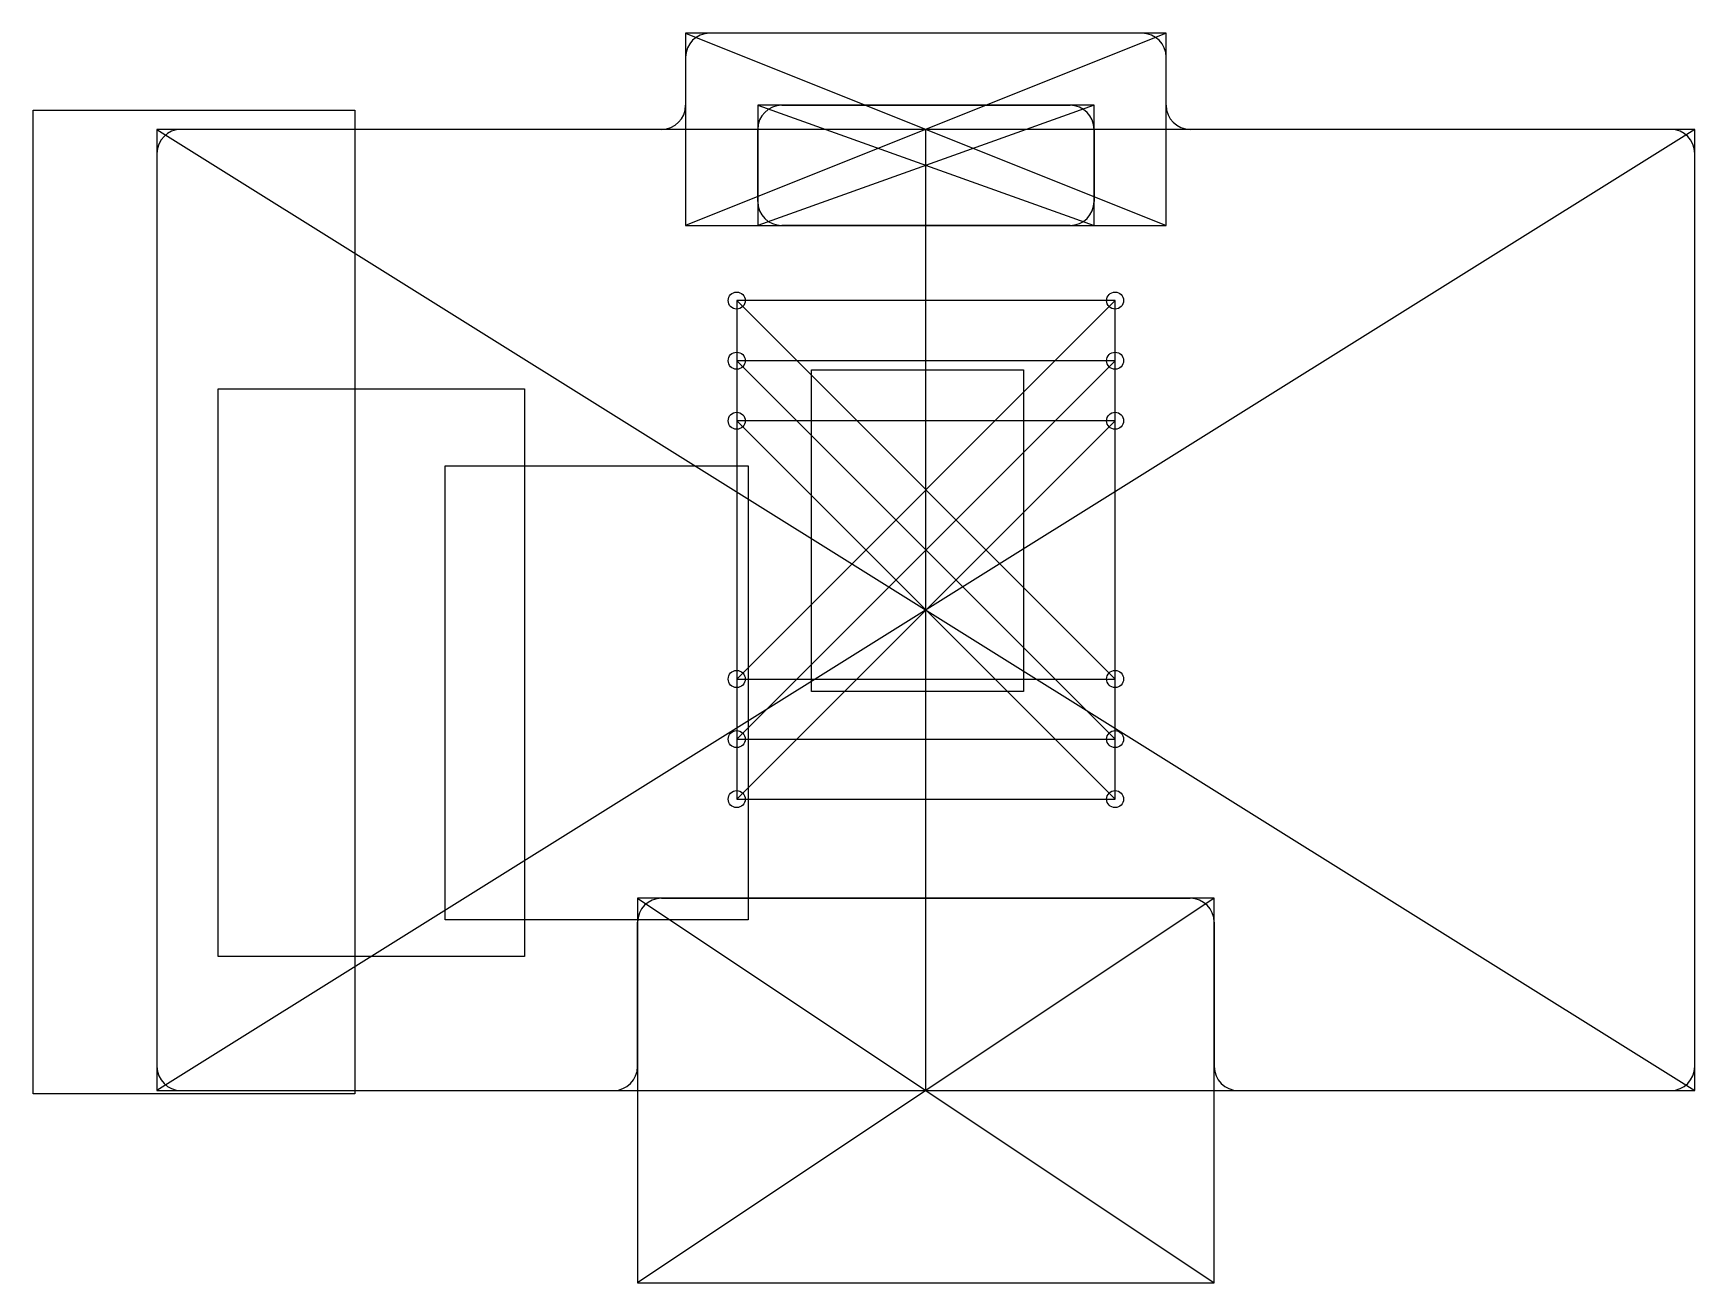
# Model space of a CAD drawing. Header units: centimetres. Extents: x -23.6 to 20.3, y -17.8 to 15.2.
import ezdxf

# ---------------------------------------------------------------- set-up
doc = ezdxf.new("R2010")
doc.units = ezdxf.units.CM
doc.header["$MEASUREMENT"] = 0
for name, color, linetype in [('Pi-monitor-backing v5_Sketch1', 7, 'Continuous'), ('Pi-monitor-backing v5_Sketch2', 7, 'Continuous'), ('Pi-monitor-backing v5_Sketch3', 7, 'Continuous'), ('Pi-monitor-backing v5_Sketch4', 7, 'Continuous'), ('Pi-monitor-backing v5_Sketch5', 7, 'Continuous'), ('Pi-monitor-backing v5_Sketch6', 7, 'Continuous')]:
    doc.layers.add(name, color=color, linetype=linetype)

msp = doc.modelspace()

# ---------------------------------------------------------------- linework, layer by layer
at = {"layer": 'Pi-monitor-backing v5_Sketch1'}
for p, q in [((-6.35, 15.24), (6.35, 10.16)), ((-6.35, 15.24), (-6.35, 10.16)), ((6.35, 15.24), (-6.35, 15.24)), ((6.35, 15.24), (-6.35, 10.16)), ((6.35, 10.16), (6.35, 15.24)), ((-4.445, 13.335), (4.445, 10.16)), ((4.445, 13.335), (-4.445, 13.335)), ((4.445, 13.335), (-4.445, 10.16)), ((-4.445, 13.335), (-4.445, 10.16)), ((4.445, 10.16), (4.445, 13.335)), ((20.32, 12.7), (-20.32, -12.7)), ((-20.32, 12.7), (20.32, -12.7)), ((-20.32, 12.7), (-20.32, -12.7)), ((20.32, 12.7), (-20.32, 12.7)), ((0, -12.7), (0, 12.7)), ((20.32, -12.7), (20.32, 12.7)), ((-6.35, 10.16), (6.35, 10.16)), ((-4.445, 10.16), (4.445, 10.16)), ((5, 8.175), (-5, 8.175)), ((-5, 8.175), (5, -1.825)), ((5, 8.175), (-5, -1.825)), ((-5, 8.175), (-5, -1.825)), ((5, -1.825), (5, 8.175)), ((5, 6.587), (-5, 6.587)), ((5, 6.587), (-5, -3.413)), ((-5, 6.587), (-5, -3.413)), ((-5, 6.587), (5, -3.413)), ((5, -3.413), (5, 6.587)), ((5, 5), (-5, -5)), ((-5, 5), (-5, -5)), ((-5, 5), (5, -5)), ((5, 5), (-5, 5)), ((5, -5), (5, 5)), ((-5, -1.825), (5, -1.825)), ((-5, -3.413), (5, -3.413)), ((-5, -5), (5, -5)), ((-7.62, -7.62), (-7.62, -17.78)), ((7.62, -7.62), (-7.62, -17.78)), ((7.62, -7.62), (-7.62, -7.62)), ((-7.62, -7.62), (7.62, -17.78)), ((7.62, -17.78), (7.62, -7.62)), ((-20.32, -12.7), (20.32, -12.7)), ((-7.62, -17.78), (7.62, -17.78))]:
    msp.add_line(p, q, dxfattribs=at)
for centre in [(-5, 8.175), (5, 8.175), (-5, 6.587), (5, 6.587), (-5, 5), (5, 5), (-5, -1.825), (5, -1.825), (-5, -3.413), (5, -3.413), (-5, -5), (5, -5)]:
    msp.add_circle(centre, 0.225, dxfattribs=at)
for p in [(0, 12.7), (0, 11.748), (0, 3.175), (0, 1.587), (0, 0), (0, 0), (0, 0), (0, -12.7)]:
    msp.add_point(p, dxfattribs=at)
at = {"layer": 'Pi-monitor-backing v5_Sketch2'}
for p, q in [((5.715, 15.24, 0.476), (-5.715, 15.24, 0.476)), ((-6.35, 14.605, 0.476), (-6.35, 13.335, 0.476)), ((6.35, 13.335, 0.476), (6.35, 14.605, 0.476)), ((-3.81, 13.335, 0.476), (3.81, 13.335, 0.476)), ((-6.985, 12.7, 0.476), (-19.685, 12.7, 0.476)), ((-4.445, 10.795, 0.476), (-4.445, 12.7, 0.476)), ((4.445, 12.7, 0.476), (4.445, 10.795, 0.476)), ((19.685, 12.7, 0.476), (6.985, 12.7, 0.476)), ((-20.32, 12.065, 0.476), (-20.32, -12.065, 0.476)), ((20.32, -12.065, 0.476), (20.32, 12.065, 0.476)), ((3.81, 10.16, 0.476), (-3.81, 10.16, 0.476)), ((-6.985, -7.62, 0.476), (6.985, -7.62, 0.476)), ((-7.62, -12.065, 0.476), (-7.62, -8.255, 0.476)), ((7.62, -8.255, 0.476), (7.62, -12.065, 0.476)), ((-19.685, -12.7, 0.476), (-8.255, -12.7, 0.476)), ((8.255, -12.7, 0.476), (19.685, -12.7, 0.476))]:
    msp.add_line(p, q, dxfattribs=at)
for centre, start, end in [((-5.715, 14.605, 0.476), 90, 180), ((5.715, 14.605, 0.476), 0, 90), ((-6.985, 13.335, 0.476), 270, 0), ((-3.81, 12.7, 0.476), 90, 180), ((3.81, 12.7, 0.476), 0, 90), ((6.985, 13.335, 0.476), 180, 270), ((-19.685, 12.065, 0.476), 90, 180), ((19.685, 12.065, 0.476), 0, 90), ((-3.81, 10.795, 0.476), 180, 270), ((3.81, 10.795, 0.476), 270, 0), ((-6.985, -8.255, 0.476), 90, 180), ((6.985, -8.255, 0.476), 0, 90), ((-19.685, -12.065, 0.476), 180, 270), ((-8.255, -12.065, 0.476), 270, 0), ((8.255, -12.065, 0.476), 180, 270), ((19.685, -12.065, 0.476), 270, 0)]:
    msp.add_arc(centre, 0.635, start, end, dxfattribs=at)
msp.add_point((0, 0, 0.476), dxfattribs=at)
at = {"layer": 'Pi-monitor-backing v5_Sketch3'}
for p, q in [((-3.023, -2.151, -0.318), (-3.023, 6.349, -0.318)), ((-3.023, 6.349, -0.318), (2.577, 6.349, -0.318)), ((2.577, 6.349, -0.318), (2.577, -2.151, -0.318)), ((2.577, -2.151, -0.318), (-3.023, -2.151, -0.318))]:
    msp.add_line(p, q, dxfattribs=at)
msp.add_point((0, 0, -0.318), dxfattribs=at)
at = {"layer": 'Pi-monitor-backing v5_Sketch4'}
for p, q in [((-12.7, 3.81, -0.318), (-4.7, 3.81, -0.318)), ((-12.7, -8.19, -0.318), (-12.7, 3.81, -0.318)), ((-4.7, 3.81, -0.318), (-4.7, -8.19, -0.318)), ((-4.7, -8.19, -0.318), (-12.7, -8.19, -0.318))]:
    msp.add_line(p, q, dxfattribs=at)
msp.add_point((0, 0, -0.318), dxfattribs=at)
at = {"layer": 'Pi-monitor-backing v5_Sketch5'}
for p, q in [((-23.591, -12.791, -0.318), (-23.591, 13.209, -0.318)), ((-23.591, 13.209, -0.318), (-15.091, 13.209, -0.318)), ((-15.091, 13.209, -0.318), (-15.091, -12.791, -0.318)), ((-15.091, -12.791, -0.318), (-23.591, -12.791, -0.318))]:
    msp.add_line(p, q, dxfattribs=at)
msp.add_point((0, 0, -0.318), dxfattribs=at)
at = {"layer": 'Pi-monitor-backing v5_Sketch6'}
for p, q in [((-18.705, -9.154, -0.318), (-18.705, 5.846, -0.318)), ((-18.705, 5.846, -0.318), (-10.605, 5.846, -0.318)), ((-10.605, 5.846, -0.318), (-10.605, -9.154, -0.318)), ((-10.605, -9.154, -0.318), (-18.705, -9.154, -0.318))]:
    msp.add_line(p, q, dxfattribs=at)
msp.add_point((0, 0, -0.318), dxfattribs=at)

doc.saveas('drawing.dxf')
